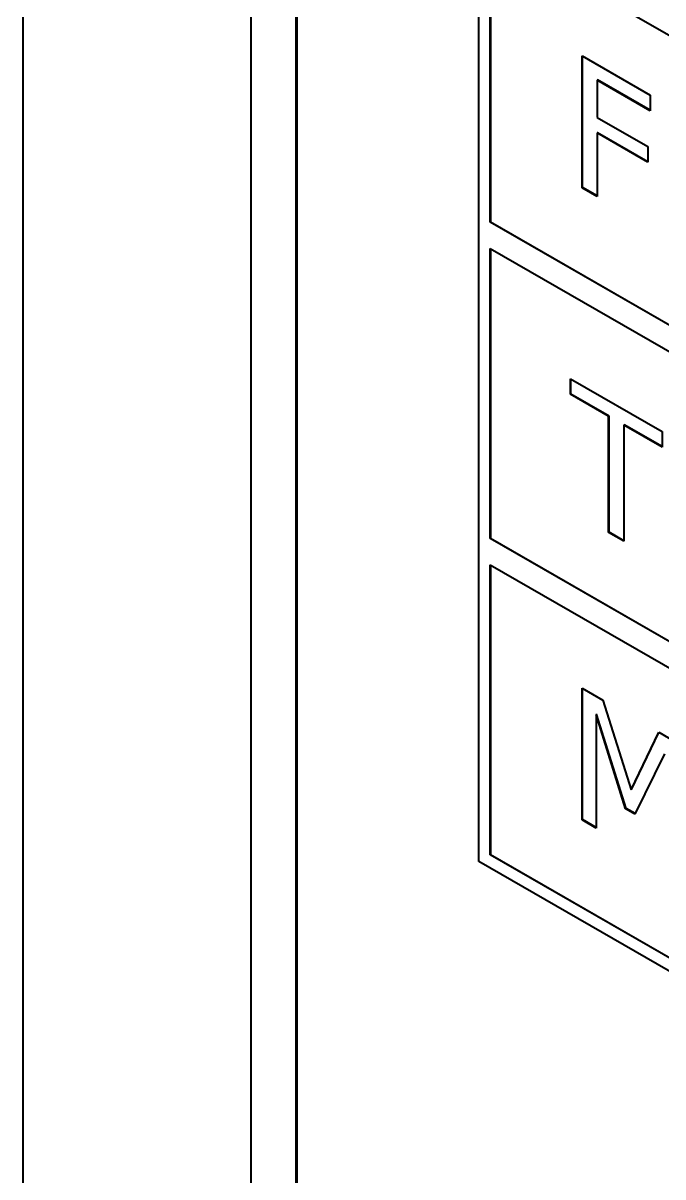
# Model space of a CAD drawing. Header units: millimetres. Extents: x 0 to 4205, y 0 to 2970.
# Drawn here: x 3778.61 to 3783.57, y 2352.49 to 2361.44 of the extents above; entities that cross this region are included whole.
import ezdxf

# ---------------------------------------------------------------- set-up
doc = ezdxf.new("R2010")
doc.units = ezdxf.units.MM
doc.header["$LTSCALE"] = 5
doc.layers.add('가시적인 것(ISO)', color=3, linetype='Continuous', lineweight=40)

msp = doc.modelspace()

# ---------------------------------------------------------------- linework, layer by layer
at = {"layer": '가시적인 것(ISO)'}
for p, q in [((3778.6102, 2343.8936), (3778.6102, 2392.9465)), ((3780.3744, 2387.8387), (3780.3744, 2346.9613)), ((3780.728, 2347.1322), (3780.728, 2387.2606)), ((3780.7315, 2387.2593), (3780.7315, 2347.1342)), ((3782.1422, 2354.9364), (3782.1422, 2374.5575)), ((3782.2306, 2359.8929), (3782.2306, 2362.1412)), ((3782.2306, 2362.1412), (3797.9637, 2353.0811)), ((3782.2341, 2362.1392), (3782.2341, 2359.895)), ((3782.9424, 2360.1605), (3782.9424, 2361.1824)), ((3782.9424, 2361.1824), (3783.471, 2360.878)), ((3782.9459, 2360.1625), (3782.9459, 2361.1804)), ((3783.0634, 2360.9959), (3783.0599, 2360.9939)), ((3783.471, 2360.7571), (3783.0599, 2360.9939)), ((3783.0599, 2360.9939), (3783.0599, 2360.7057)), ((3783.471, 2360.7612), (3783.0634, 2360.9959)), ((3783.471, 2360.878), (3783.471, 2360.7571)), ((3783.0599, 2360.7057), (3783.4538, 2360.4788)), ((3783.0634, 2360.5868), (3783.0599, 2360.5848)), ((3783.4538, 2360.3579), (3783.0599, 2360.5848)), ((3783.0599, 2360.5848), (3783.0599, 2360.0929)), ((3783.4538, 2360.362), (3783.0634, 2360.5868)), ((3783.4538, 2360.4788), (3783.4538, 2360.3579)), ((3782.9459, 2360.1625), (3782.9424, 2360.1605)), ((3783.0599, 2360.0929), (3782.9424, 2360.1605)), ((3783.0599, 2360.0969), (3782.9459, 2360.1625)), ((3782.2341, 2359.895), (3782.2306, 2359.8929)), ((3797.9637, 2350.8328), (3782.2306, 2359.8929)), ((3782.2341, 2359.895), (3797.9637, 2350.8369)), ((3782.2306, 2357.4403), (3782.2306, 2359.6886)), ((3782.2306, 2359.6886), (3797.9637, 2350.6285)), ((3782.2341, 2359.6865), (3782.2341, 2357.4423)), ((3782.8521, 2358.5587), (3782.8521, 2358.6796)), ((3782.8521, 2358.6796), (3783.5627, 2358.2704)), ((3782.8557, 2358.5607), (3782.8557, 2358.6775)), ((3782.8557, 2358.5607), (3782.8521, 2358.5587)), ((3783.1487, 2358.3879), (3782.8521, 2358.5587)), ((3783.1522, 2358.3899), (3782.8557, 2358.5607)), ((3783.1522, 2358.3899), (3783.1487, 2358.3879)), ((3783.1487, 2357.4869), (3783.1487, 2358.3879)), ((3783.1522, 2357.4889), (3783.1522, 2358.3899)), ((3783.2697, 2358.3223), (3783.2661, 2358.3203)), ((3783.2661, 2358.3203), (3783.2661, 2357.4192)), ((3783.5627, 2358.1495), (3783.2661, 2358.3203)), ((3783.5627, 2358.1536), (3783.2697, 2358.3223)), ((3783.5627, 2358.2704), (3783.5627, 2358.1495)), ((3783.1522, 2357.4889), (3783.1487, 2357.4869)), ((3783.2661, 2357.4192), (3783.1487, 2357.4869)), ((3783.2661, 2357.4233), (3783.1522, 2357.4889)), ((3782.2341, 2357.4423), (3782.2306, 2357.4403)), ((3797.9637, 2348.3802), (3782.2306, 2357.4403)), ((3782.2341, 2357.4423), (3797.9637, 2348.3843)), ((3782.2306, 2354.9877), (3782.2306, 2357.2359)), ((3782.2306, 2357.2359), (3797.9637, 2348.1758)), ((3782.2341, 2357.2339), (3782.2341, 2354.9897)), ((3782.9424, 2355.2585), (3782.9424, 2356.2805)), ((3782.9424, 2356.2805), (3783.1028, 2356.1881)), ((3782.9459, 2355.2606), (3782.9459, 2356.2784)), ((3783.1028, 2356.1881), (3783.3234, 2355.4921)), ((3783.0555, 2356.0778), (3783.052, 2356.0758)), ((3783.2805, 2355.3454), (3783.052, 2356.0758)), ((3783.052, 2356.0758), (3783.052, 2355.1954)), ((3783.284, 2355.3475), (3783.0555, 2356.0778)), ((3783.3234, 2355.4921), (3783.5369, 2355.9381)), ((3783.327, 2355.4941), (3783.5389, 2355.937)), ((3783.5369, 2355.9381), (3783.7002, 2355.8441)), ((3783.5827, 2355.7701), (3783.3521, 2355.3042)), ((3783.327, 2355.4941), (3783.3234, 2355.4921)), ((3783.284, 2355.3475), (3783.2805, 2355.3454)), ((3783.3521, 2355.3042), (3783.2805, 2355.3454)), ((3783.3537, 2355.3073), (3783.284, 2355.3475)), ((3782.9459, 2355.2606), (3782.9424, 2355.2585)), ((3783.052, 2355.1954), (3782.9424, 2355.2585)), ((3783.052, 2355.1995), (3782.9459, 2355.2606)), ((3782.2341, 2354.9897), (3782.2306, 2354.9877)), ((3797.9637, 2345.9276), (3782.2306, 2354.9877)), ((3782.2341, 2354.9897), (3797.9637, 2345.9316)), ((3798.0521, 2345.7745), (3782.1422, 2354.9364))]:
    msp.add_line(p, q, dxfattribs=at)

doc.saveas('drawing.dxf')
